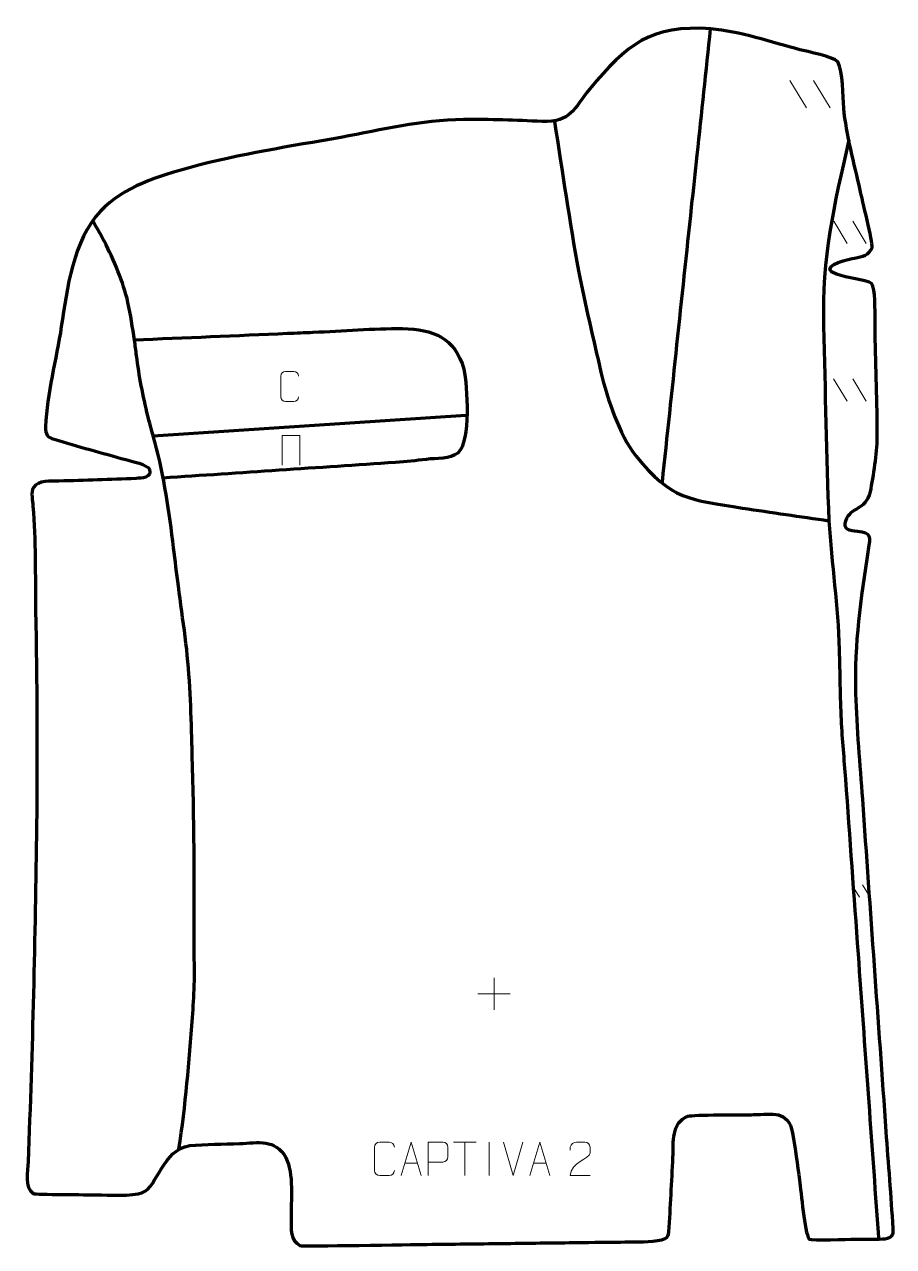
# Model space of a CAD drawing. Header units: millimetres. Extents: x 1362 to 2010, y 169 to 1080.
import ezdxf

# ---------------------------------------------------------------- set-up
doc = ezdxf.new("R2010")
doc.units = ezdxf.units.MM
doc.header["$MEASUREMENT"] = 0
doc.layers.add('layer 1', color=7, linetype='Continuous')
doc.layers.add('layer 2', color=7, linetype='Continuous')

msp = doc.modelspace()

# ---------------------------------------------------------------- linework, layer by layer
at = {"layer": 'layer 1', "color": 142, "lineweight": 158}
for points, knots in [([(1873.5014, 1077.0191), (1870.1665, 1045.682), (1866.8313, 1014.3449), (1863.4962, 983.0079), (1863.4962, 983.0079), (1862.1151, 970.0305), (1860.734, 957.0532), (1859.3528, 944.0757), (1859.3528, 944.0757), (1852.0766, 875.7071), (1844.8005, 807.3383), (1837.5247, 738.9697), (1837.5247, 738.9697), (1837.5247, 738.9697), (1837.4157, 737.9461), (1837.4157, 737.9461)], [0, 0, 0, 0, 0.2, 0.2, 0.2, 0.2, 0.4, 0.4, 0.4, 0.4, 0.6, 0.6, 0.6, 0.6, 1, 1, 1, 1]), ([(1757.2753, 1007.9196), (1763.2459, 970.9083), (1768.4693, 933.3655), (1775.3475, 896.5536), (1775.3475, 896.5536), (1780.1913, 871.2362), (1786.4063, 846.1708), (1791.9269, 820.9895), (1791.9269, 820.9895), (1796.9345, 800.4828), (1805.2701, 775.3037), (1818.1461, 758.454), (1818.1461, 758.454), (1844.2268, 725.8348), (1858.4381, 725.9792), (1897.6075, 719.801), (1897.6075, 719.801), (1919.0318, 716.4217), (1940.5226, 713.468), (1961.9735, 710.2619)], [0, 0, 0, 0, 0.16666667, 0.16666667, 0.16666667, 0.16666667, 0.33333333, 0.33333333, 0.33333333, 0.33333333, 0.5, 0.5, 0.5, 0.5, 0.66666667, 0.66666667, 0.66666667, 0.66666667, 1, 1, 1, 1]), ([(1976.8682, 994.3599), (1965.6686, 944.736), (1956.4139, 907.2241), (1957.9918, 855.476), (1957.9918, 855.476), (1959.4147, 807.1884), (1959.7158, 758.5436), (1961.9965, 710.3322), (1961.9965, 710.3322), (1963.878, 678.0711), (1968.8247, 646.6116), (1969.6434, 614.1534), (1969.6434, 614.1534), (1970.0808, 596.8136), (1970.2371, 578.9837), (1971.0551, 561.7082), (1971.0551, 561.7082), (1971.7739, 547.1699), (1973.2343, 532.192), (1974.2865, 517.6026), (1974.2865, 517.6026), (1977.4234, 474.1046), (1980.5604, 430.6067), (1983.6974, 387.1088), (1983.6974, 387.1088), (1988.6893, 317.8931), (1993.6809, 248.6774), (1998.6727, 179.4618), (1998.6727, 179.4618), (1998.6727, 179.4618), (1998.9475, 175.6518), (1998.9475, 175.6518), (1998.9475, 175.6518), (1998.9475, 175.6518), (1999.0161, 174.6992), (1999.0161, 174.6992)], [0, 0, 0, 0, 0.1, 0.1, 0.1, 0.1, 0.2, 0.2, 0.2, 0.2, 0.3, 0.3, 0.3, 0.3, 0.4, 0.4, 0.4, 0.4, 0.5, 0.5, 0.5, 0.5, 0.6, 0.6, 0.6, 0.6, 0.7, 0.7, 0.7, 0.7, 0.8, 0.8, 0.8, 0.8, 1, 1, 1, 1]), ([(1477.3181, 241.7377), (1482.1906, 274.2766), (1484.9259, 306.9843), (1487.3619, 339.778), (1487.3619, 339.778), (1487.9514, 347.7261), (1488.4411, 355.6566), (1488.7682, 363.6203), (1488.7682, 363.6203), (1489.1152, 374.1864), (1488.6284, 384.8324), (1488.623, 395.4128), (1488.623, 395.4128), (1488.6792, 442.0221), (1488.7775, 488.6034), (1487.2613, 535.1959), (1487.2613, 535.1959), (1487.1122, 539.6576), (1486.9701, 544.1188), (1486.8462, 548.5813), (1486.8462, 548.5813), (1486.1674, 573.7919), (1485.1252, 598.7248), (1481.9685, 623.7741), (1481.9685, 623.7741), (1480.3438, 636.4058), (1478.4317, 648.9957), (1476.8423, 661.6335), (1476.8423, 661.6335), (1475.6561, 671.1258), (1474.4834, 680.6199), (1473.3048, 690.1132), (1473.3048, 690.1132), (1469.9515, 717.0234), (1466.3653, 742.949), (1459.3102, 769.206), (1459.3102, 769.206), (1457.6579, 775.3556), (1455.9401, 781.484), (1454.3172, 787.6421), (1454.3172, 787.6421), (1454.3172, 787.6421), (1454.0859, 788.5626), (1454.0859, 788.5626), (1454.0859, 788.5626), (1450.4072, 803.3843), (1447.6408, 818.2986), (1445.6758, 833.4413), (1445.6758, 833.4413), (1445.2044, 837.2534), (1444.7166, 841.0582), (1444.1937, 844.8637), (1444.1937, 844.8637), (1442.8025, 854.3613), (1441.2141, 863.7441), (1439.2521, 873.1426), (1439.2521, 873.1426), (1435.8591, 888.5579), (1428.7283, 904.5612), (1421.6613, 918.6526), (1421.6613, 918.6526), (1419.5894, 922.5825), (1417.4051, 926.4398), (1415.1892, 930.2896), (1415.1892, 930.2896), (1414.4496, 931.5692), (1413.7162, 932.8516), (1412.985, 934.136)], [0, 0, 0, 0, 0.05555556, 0.05555556, 0.05555556, 0.05555556, 0.11111111, 0.11111111, 0.11111111, 0.11111111, 0.16666667, 0.16666667, 0.16666667, 0.16666667, 0.22222222, 0.22222222, 0.22222222, 0.22222222, 0.27777778, 0.27777778, 0.27777778, 0.27777778, 0.33333333, 0.33333333, 0.33333333, 0.33333333, 0.38888889, 0.38888889, 0.38888889, 0.38888889, 0.44444444, 0.44444444, 0.44444444, 0.44444444, 0.5, 0.5, 0.5, 0.5, 0.55555556, 0.55555556, 0.55555556, 0.55555556, 0.61111111, 0.61111111, 0.61111111, 0.61111111, 0.66666667, 0.66666667, 0.66666667, 0.66666667, 0.72222222, 0.72222222, 0.72222222, 0.72222222, 0.77777778, 0.77777778, 0.77777778, 0.77777778, 0.83333333, 0.83333333, 0.83333333, 0.83333333, 0.88888889, 0.88888889, 0.88888889, 0.88888889, 1, 1, 1, 1]), ([(1443.5703, 845.1954), (1481.8168, 846.8178), (1520.0631, 848.4402), (1558.3096, 850.0626), (1558.3096, 850.0626), (1564.684, 850.333), (1571.0584, 850.6034), (1577.4328, 850.8738), (1577.4328, 850.8738), (1599.3755, 851.8415), (1622.2135, 853.7227), (1644.0794, 853.713), (1644.0794, 853.713), (1667.1237, 852.9286), (1682.7828, 847.0875), (1689.8158, 823.22), (1689.8158, 823.22), (1692.2277, 810.7157), (1695.043, 769.708), (1685.3768, 760.8115), (1685.3768, 760.8115), (1679.8469, 756.2868), (1669.0051, 756.9602), (1661.7842, 756.0938), (1661.7842, 756.0938), (1653.7784, 755.1331), (1646.8792, 754.3004), (1638.7814, 753.7572), (1638.7814, 753.7572), (1580.9561, 749.878), (1523.1317, 745.9865), (1465.307, 742.1004)], [0, 0, 0, 0, 0.11111111, 0.11111111, 0.11111111, 0.11111111, 0.22222222, 0.22222222, 0.22222222, 0.22222222, 0.33333333, 0.33333333, 0.33333333, 0.33333333, 0.44444444, 0.44444444, 0.44444444, 0.44444444, 0.55555556, 0.55555556, 0.55555556, 0.55555556, 0.66666667, 0.66666667, 0.66666667, 0.66666667, 0.77777778, 0.77777778, 0.77777778, 0.77777778, 1, 1, 1, 1])]:
    msp.add_open_spline(points, degree=3, knots=knots, dxfattribs=at)
msp.add_open_spline([(1691.2608, 788.8534), (1691.2608, 788.8534), (1458.0702, 773.3889), (1458.0702, 773.3889)], degree=3, dxfattribs=at)
at = {"layer": 'layer 2', "color": 242, "lineweight": 158}
msp.add_open_spline([(1597.9843, 996.2186), (1629.5935, 1002.0836), (1656.946, 1008.99), (1689.543, 1009.4611), (1689.543, 1009.4611), (1709.3861, 1009.6862), (1728.2961, 1009.0276), (1748.0898, 1007.9731), (1748.0898, 1007.9731), (1770.063, 1007.7785), (1771.4224, 1017.1861), (1783.7475, 1032.4574), (1783.7475, 1032.4574), (1810.7255, 1065.2605), (1829.5632, 1080.4175), (1874.0178, 1077.1182), (1874.0178, 1077.1182), (1894.8338, 1075.4524), (1919.6189, 1066.9579), (1940.1768, 1061.5618), (1940.1768, 1061.5618), (1945.7982, 1060.2022), (1965.5073, 1056.3891), (1968.534, 1052.4578), (1968.534, 1052.4578), (1972.7189, 1044.9735), (1972.3103, 1027.2781), (1973.0628, 1018.0414), (1973.0628, 1018.0414), (1974.8522, 998.1243), (1980.9071, 976.4849), (1985.2843, 956.7903), (1985.2843, 956.7903), (1986.7216, 950.3509), (1994.6162, 917.9999), (1994.315, 914.1354), (1994.315, 914.1354), (1991.8866, 907.9656), (1987.1318, 907.5879), (1981.1046, 906.1663), (1981.1046, 906.1663), (1978.5011, 905.5522), (1956.4697, 901.5102), (1964.4563, 895.6774), (1964.4563, 895.6774), (1972.3784, 891.3869), (1983.6408, 890.9959), (1991.9549, 888.1818), (1991.9549, 888.1818), (1994.8522, 887.2011), (1994.9495, 885.2983), (1995.4137, 882.2568), (1995.4137, 882.2568), (1996.8099, 873.1094), (1996.2738, 859.8849), (1996.4741, 850.1222), (1996.4741, 850.1222), (1997.0122, 824.3217), (1998.0143, 798.313), (1998.0609, 772.5305), (1998.0609, 772.5305), (1997.9229, 759.9299), (1995.2625, 744.3191), (1992.96, 731.8114), (1992.96, 731.8114), (1988.8427, 717.2435), (1978.8438, 721.6454), (1974.5048, 710.2918), (1974.5048, 710.2918), (1972.266, 703.3058), (1977.6886, 702.9871), (1983.2334, 702.2657), (1983.2334, 702.2657), (1994.0584, 700.7353), (1993.0155, 698.9209), (1991.5046, 688.681), (1991.5046, 688.681), (1985.8963, 651.2671), (1981.0534, 619.6338), (1982.1086, 581.4337), (1982.1086, 581.4337), (1982.8295, 555.3305), (1985.3113, 528.6589), (1987.1602, 502.5562), (1987.1602, 502.5562), (1993.0085, 419.9938), (1998.8569, 337.4314), (2004.7052, 254.869), (2004.7052, 254.869), (2006.4125, 230.8053), (2008.3818, 206.6776), (2009.8582, 182.6089), (2009.8582, 182.6089), (2010.1775, 177.4021), (2009.2356, 175.8418), (2003.872, 174.9012), (2003.872, 174.9012), (1999.7022, 174.1701), (1987.6548, 174.565), (1982.7226, 174.5274), (1982.7226, 174.5274), (1982.7226, 174.5274), (1980.8695, 174.5133), (1980.8695, 174.5133), (1980.8695, 174.5133), (1976.4768, 174.4376), (1948.9523, 173.4035), (1947.3049, 174.6327), (1947.3049, 174.6327), (1943.5348, 179.8625), (1941.321, 209.7125), (1940.045, 218.4122), (1940.045, 218.4122), (1938.3468, 230.0637), (1936.9567, 242.1521), (1934.91, 253.7), (1934.91, 253.7), (1931.4371, 271.0516), (1919.8998, 267.6279), (1905.7277, 267.3866), (1905.7277, 267.3866), (1898.6383, 267.2896), (1860.2601, 267.427), (1856.8583, 266.2416), (1856.8583, 266.2416), (1844.2418, 261.3225), (1846.1826, 246.9612), (1845.6514, 235.712), (1845.6514, 235.712), (1844.7748, 217.2406), (1843.872, 198.4171), (1842.6612, 179.979), (1842.6612, 179.979), (1842.3252, 174.8632), (1838.6447, 174.251), (1834.0674, 173.4968), (1834.0674, 173.4968), (1825.2322, 172.0412), (1815.4939, 172.533), (1806.4434, 172.4224), (1806.4434, 172.4224), (1793.7185, 172.2669), (1780.9935, 172.1115), (1768.2686, 171.956), (1768.2686, 171.956), (1751.7262, 171.7538), (1735.1837, 171.5517), (1718.6414, 171.3496), (1718.6414, 171.3496), (1699.8721, 171.1203), (1681.1028, 170.8909), (1662.3335, 170.6616), (1662.3335, 170.6616), (1652.0002, 170.5295), (1569.2594, 169.0237), (1567.5228, 169.7659), (1567.5228, 169.7659), (1560.0102, 173.9973), (1561.0223, 181.7424), (1560.8685, 189.4268), (1560.8685, 189.4268), (1560.7373, 202.6609), (1563.1463, 223.6843), (1556.9598, 235.3238), (1556.9598, 235.3238), (1548.9017, 249.6676), (1536.5668, 246.4354), (1522.4476, 245.8299), (1522.4476, 245.8299), (1510.4157, 245.3704), (1497.2189, 245.4673), (1485.3553, 244.3314), (1485.3553, 244.3314), (1464.8855, 241.0783), (1461.4625, 213.6407), (1450.1038, 209.2578), (1450.1038, 209.2578), (1442.5596, 206.3468), (1424.6198, 207.5441), (1415.7687, 207.6529), (1415.7687, 207.6529), (1410.0146, 207.7104), (1370.2542, 207.7403), (1368.5065, 208.5042), (1368.5065, 208.5042), (1362.0845, 212.8551), (1364.4562, 225.381), (1364.7379, 232.1307), (1364.7379, 232.1307), (1368.2151, 315.9597), (1369.9949, 399.2462), (1371.0846, 483.125), (1371.0846, 483.125), (1371.7765, 536.8285), (1371.3738, 589.8527), (1370.4053, 643.5392), (1370.4053, 643.5392), (1369.9796, 668.9425), (1370.7381, 695.9045), (1368.3957, 721.063), (1368.3957, 721.063), (1368.0535, 724.7381), (1366.8714, 731.7838), (1368.7205, 735.0578), (1368.7205, 735.0578), (1372.6108, 740.78), (1381.732, 739.6002), (1387.8042, 739.8167), (1387.8042, 739.8167), (1406.9335, 740.4954), (1426.1867, 740.9165), (1445.2918, 741.8434), (1445.2918, 741.8434), (1449.4524, 742.0379), (1457.4374, 742.2185), (1455.3601, 748.6969), (1455.3601, 748.6969), (1454.2527, 752.1504), (1441.4535, 754.8034), (1437.6292, 755.876), (1437.6292, 755.876), (1419.9086, 760.8496), (1401.9296, 765.6765), (1384.3326, 771.0145), (1384.3326, 771.0145), (1378.596, 772.7547), (1377.9626, 774.3338), (1377.8157, 780.513), (1377.8157, 780.513), (1378.9279, 805.0323), (1385.8405, 830.6023), (1389.5869, 855.0919), (1389.5869, 855.0919), (1393.8715, 883.5511), (1398.3129, 919.2982), (1418.7542, 941.085), (1418.7542, 941.085), (1436.0722, 959.5428), (1462.1502, 967.2564), (1485.9116, 973.7728), (1485.9116, 973.7728), (1522.5483, 983.82), (1560.6286, 989.4266), (1597.9843, 996.2186)], degree=3, knots=[0, 0, 0, 0, 0.01612903, 0.01612903, 0.01612903, 0.01612903, 0.03225806, 0.03225806, 0.03225806, 0.03225806, 0.0483871, 0.0483871, 0.0483871, 0.0483871, 0.06451613, 0.06451613, 0.06451613, 0.06451613, 0.08064516, 0.08064516, 0.08064516, 0.08064516, 0.09677419, 0.09677419, 0.09677419, 0.09677419, 0.11290323, 0.11290323, 0.11290323, 0.11290323, 0.12903226, 0.12903226, 0.12903226, 0.12903226, 0.14516129, 0.14516129, 0.14516129, 0.14516129, 0.16129032, 0.16129032, 0.16129032, 0.16129032, 0.17741935, 0.17741935, 0.17741935, 0.17741935, 0.19354839, 0.19354839, 0.19354839, 0.19354839, 0.20967742, 0.20967742, 0.20967742, 0.20967742, 0.22580645, 0.22580645, 0.22580645, 0.22580645, 0.24193548, 0.24193548, 0.24193548, 0.24193548, 0.25806452, 0.25806452, 0.25806452, 0.25806452, 0.27419355, 0.27419355, 0.27419355, 0.27419355, 0.29032258, 0.29032258, 0.29032258, 0.29032258, 0.30645161, 0.30645161, 0.30645161, 0.30645161, 0.32258065, 0.32258065, 0.32258065, 0.32258065, 0.33870968, 0.33870968, 0.33870968, 0.33870968, 0.35483871, 0.35483871, 0.35483871, 0.35483871, 0.37096774, 0.37096774, 0.37096774, 0.37096774, 0.38709677, 0.38709677, 0.38709677, 0.38709677, 0.40322581, 0.40322581, 0.40322581, 0.40322581, 0.41935484, 0.41935484, 0.41935484, 0.41935484, 0.43548387, 0.43548387, 0.43548387, 0.43548387, 0.4516129, 0.4516129, 0.4516129, 0.4516129, 0.46774194, 0.46774194, 0.46774194, 0.46774194, 0.48387097, 0.48387097, 0.48387097, 0.48387097, 0.5, 0.5, 0.5, 0.5, 0.51612903, 0.51612903, 0.51612903, 0.51612903, 0.53225806, 0.53225806, 0.53225806, 0.53225806, 0.5483871, 0.5483871, 0.5483871, 0.5483871, 0.56451613, 0.56451613, 0.56451613, 0.56451613, 0.58064516, 0.58064516, 0.58064516, 0.58064516, 0.59677419, 0.59677419, 0.59677419, 0.59677419, 0.61290323, 0.61290323, 0.61290323, 0.61290323, 0.62903226, 0.62903226, 0.62903226, 0.62903226, 0.64516129, 0.64516129, 0.64516129, 0.64516129, 0.66129032, 0.66129032, 0.66129032, 0.66129032, 0.67741935, 0.67741935, 0.67741935, 0.67741935, 0.69354839, 0.69354839, 0.69354839, 0.69354839, 0.70967742, 0.70967742, 0.70967742, 0.70967742, 0.72580645, 0.72580645, 0.72580645, 0.72580645, 0.74193548, 0.74193548, 0.74193548, 0.74193548, 0.75806452, 0.75806452, 0.75806452, 0.75806452, 0.77419355, 0.77419355, 0.77419355, 0.77419355, 0.79032258, 0.79032258, 0.79032258, 0.79032258, 0.80645161, 0.80645161, 0.80645161, 0.80645161, 0.82258065, 0.82258065, 0.82258065, 0.82258065, 0.83870968, 0.83870968, 0.83870968, 0.83870968, 0.85483871, 0.85483871, 0.85483871, 0.85483871, 0.87096774, 0.87096774, 0.87096774, 0.87096774, 0.88709677, 0.88709677, 0.88709677, 0.88709677, 0.90322581, 0.90322581, 0.90322581, 0.90322581, 0.91935484, 0.91935484, 0.91935484, 0.91935484, 0.93548387, 0.93548387, 0.93548387, 0.93548387, 0.9516129, 0.9516129, 0.9516129, 0.9516129, 0.96774194, 0.96774194, 0.96774194, 0.96774194, 1, 1, 1, 1], dxfattribs=at)
at = {"layer": 'layer 2', "color": 250, "lineweight": 9}
for points in [[(1932.8204, 1038.7232), (1932.8204, 1038.7232), (1945.1847, 1018.1789), (1945.1847, 1018.1789)], [(1950.5503, 1038.7232), (1950.5503, 1038.7232), (1962.9146, 1018.1789), (1962.9146, 1018.1789)], [(1965.5341, 933.6737), (1965.5341, 933.6737), (1975.503, 917.1096), (1975.503, 917.1096)], [(1979.8291, 933.6737), (1979.8291, 933.6737), (1989.7979, 917.1096), (1989.7979, 917.1096)], [(1965.4962, 816.0705), (1965.4962, 816.0705), (1975.4651, 799.5064), (1975.4651, 799.5064)], [(1979.7912, 816.0705), (1979.7912, 816.0705), (1989.76, 799.5064), (1989.76, 799.5064)], [(1979.0596, 438.7854), (1979.0596, 438.7854), (1984.6693, 429.4644), (1984.6693, 429.4644)], [(1987.1037, 438.7854), (1987.1037, 438.7854), (1992.7134, 429.4644), (1992.7134, 429.4644)], [(1712.2551, 369.4562), (1712.2551, 369.4562), (1712.2551, 345.4783), (1712.2551, 345.4783)], [(1700.2662, 357.4672), (1700.2662, 357.4672), (1724.2441, 357.4672), (1724.2441, 357.4672)], [(1682.023, 246.9069), (1682.023, 246.9069), (1699.0102, 246.9069), (1699.0102, 246.9069)], [(1690.5168, 221.9769), (1690.5168, 221.9769), (1690.5168, 246.9304), (1690.5168, 246.9304)], [(1708.5166, 246.9407), (1708.5166, 246.9407), (1708.5166, 221.9666), (1708.5166, 221.9666)], [(1726.5166, 221.9768), (1726.5166, 221.9768), (1719.1948, 246.9304), (1719.1948, 246.9304)], [(1733.8385, 246.9304), (1733.8385, 246.9304), (1726.5167, 221.9768), (1726.5167, 221.9768)], [(1645.7687, 231.2263), (1645.7687, 231.2263), (1655.2644, 231.2263), (1655.2644, 231.2263)], [(1741.7688, 231.2263), (1741.7688, 231.2263), (1751.2645, 231.2263), (1751.2645, 231.2263)]]:
    msp.add_open_spline(points, degree=3, dxfattribs=at)
for points, knots in [([(1566.5028, 802.6784), (1566.3776, 800.5974), (1564.8754, 799.2722), (1562.9517, 799.2625), (1562.9517, 799.2625), (1560.8631, 799.2628), (1558.7745, 799.2628), (1556.6862, 799.2625), (1556.6862, 799.2625), (1554.962, 799.1681), (1553.1956, 800.856), (1553.2056, 802.6628), (1553.2056, 802.6628), (1553.206, 807.831), (1553.206, 812.9987), (1553.2056, 818.1661), (1553.2056, 818.1661), (1553.2094, 820.0812), (1554.7739, 821.6211), (1556.7018, 821.609), (1556.7018, 821.609), (1558.7848, 821.609), (1560.8683, 821.609), (1562.9517, 821.609), (1562.9517, 821.609), (1564.6952, 821.6408), (1566.4789, 820.3049), (1566.5028, 818.1215)], [0, 0, 0, 0, 0.125, 0.125, 0.125, 0.125, 0.25, 0.25, 0.25, 0.25, 0.375, 0.375, 0.375, 0.375, 0.5, 0.5, 0.5, 0.5, 0.625, 0.625, 0.625, 0.625, 0.75, 0.75, 0.75, 0.75, 1, 1, 1, 1]), ([(1554.3534, 751.634), (1554.3534, 751.634), (1554.3534, 773.9843), (1554.3534, 773.9843), (1554.3534, 773.9843), (1554.3534, 773.9843), (1567.4717, 773.9843), (1567.4717, 773.9843), (1567.4717, 773.9843), (1567.4717, 773.9843), (1567.4717, 751.634), (1567.4717, 751.634)], [0, 0, 0, 0, 0.25, 0.25, 0.25, 0.25, 0.5, 0.5, 0.5, 0.5, 1, 1, 1, 1]), ([(1637.9396, 225.7946), (1637.7998, 223.4712), (1636.1226, 221.9916), (1633.9749, 221.9808), (1633.9749, 221.9808), (1631.643, 221.9812), (1629.3111, 221.9812), (1626.9796, 221.9808), (1626.9796, 221.9808), (1625.0546, 221.8754), (1623.0825, 223.7599), (1623.0937, 225.7772), (1623.0937, 225.7772), (1623.0941, 231.5473), (1623.0941, 237.317), (1623.0937, 243.0863), (1623.0937, 243.0863), (1623.0979, 245.2244), (1624.8446, 246.9436), (1626.997, 246.9301), (1626.997, 246.9301), (1629.3227, 246.9301), (1631.6488, 246.9301), (1633.9749, 246.9301), (1633.9749, 246.9301), (1635.9215, 246.9656), (1637.9129, 245.4741), (1637.9396, 243.0365)], [0, 0, 0, 0, 0.125, 0.125, 0.125, 0.125, 0.25, 0.25, 0.25, 0.25, 0.375, 0.375, 0.375, 0.375, 0.5, 0.5, 0.5, 0.5, 0.625, 0.625, 0.625, 0.625, 0.75, 0.75, 0.75, 0.75, 1, 1, 1, 1]), ([(1643.0461, 221.9769), (1643.0461, 221.9769), (1650.4171, 246.9304), (1650.4171, 246.9304), (1650.4171, 246.9304), (1650.4171, 246.9304), (1657.987, 221.9769), (1657.987, 221.9769)], [0, 0, 0, 0, 0.33333333, 0.33333333, 0.33333333, 0.33333333, 1, 1, 1, 1]), ([(1663.1845, 221.9768), (1663.1845, 221.9768), (1663.1845, 246.9304), (1663.1845, 246.9304), (1663.1845, 246.9304), (1666.7795, 246.9304), (1670.3748, 246.9304), (1673.9702, 246.9304), (1673.9702, 246.9304), (1676.2954, 246.8925), (1677.8528, 245.4024), (1677.8486, 243.0363), (1677.8486, 243.0363), (1677.8482, 241.0006), (1677.8482, 237.9413), (1677.8486, 235.9053), (1677.8486, 235.9053), (1677.8421, 234.0299), (1676.0299, 232.088), (1674.0203, 232.0689), (1674.0203, 232.0689), (1674.0203, 232.0689), (1663.1845, 232.0689), (1663.1845, 232.0689)], [0, 0, 0, 0, 0.14285714, 0.14285714, 0.14285714, 0.14285714, 0.28571429, 0.28571429, 0.28571429, 0.28571429, 0.42857143, 0.42857143, 0.42857143, 0.42857143, 0.57142857, 0.57142857, 0.57142857, 0.57142857, 0.71428571, 0.71428571, 0.71428571, 0.71428571, 1, 1, 1, 1]), ([(1739.0462, 221.9769), (1739.0462, 221.9769), (1746.4172, 246.9304), (1746.4172, 246.9304), (1746.4172, 246.9304), (1746.4172, 246.9304), (1753.9871, 221.9769), (1753.9871, 221.9769)], [0, 0, 0, 0, 0.33333333, 0.33333333, 0.33333333, 0.33333333, 1, 1, 1, 1]), ([(1783.8881, 221.9665), (1778.9737, 221.9668), (1774.0593, 221.9668), (1769.1452, 221.9665), (1769.1452, 221.9665), (1769.1452, 231.8988), (1783.7962, 234.54), (1783.8881, 238.8503), (1783.8881, 238.8503), (1783.8878, 240.2744), (1783.8878, 241.6981), (1783.8881, 243.1214), (1783.8881, 243.1214), (1783.8712, 245.1985), (1781.7484, 246.9233), (1780.0774, 246.9406), (1780.0774, 246.9406), (1778.0042, 246.9402), (1775.9313, 246.9402), (1773.8589, 246.9406), (1773.8589, 246.9406), (1772.0368, 246.9571), (1769.2121, 245.165), (1769.1452, 243.0714), (1769.1452, 243.0714), (1769.1452, 243.0714), (1769.1452, 241.0166), (1769.1452, 241.0166)], [0, 0, 0, 0, 0.125, 0.125, 0.125, 0.125, 0.25, 0.25, 0.25, 0.25, 0.375, 0.375, 0.375, 0.375, 0.5, 0.5, 0.5, 0.5, 0.625, 0.625, 0.625, 0.625, 0.75, 0.75, 0.75, 0.75, 1, 1, 1, 1])]:
    msp.add_open_spline(points, degree=3, knots=knots, dxfattribs=at)

doc.saveas('drawing.dxf')
